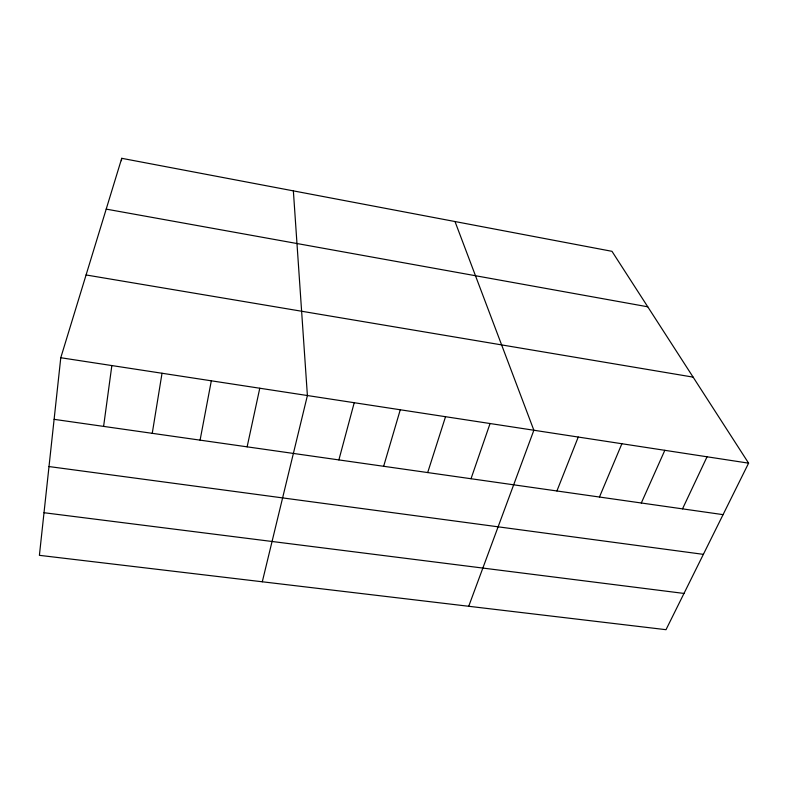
<?xml version="1.0" encoding="UTF-8"?>
<svg xmlns="http://www.w3.org/2000/svg" width="788" height="788" viewBox="0 0 788 788"><rect width="100%" height="100%" fill="white"/><g stroke="black" fill="none" stroke-linecap="round" stroke-linejoin="round"><path stroke-width="1.18" d="M60.775 357.732L39.4 555.333L666.008 629.691L748.6 463.157L611.98 251.323L121.736 158.309L60.775 357.732L748.6 463.157M121.431 160.693L121.736 158.309M103.602 426.397L111.847 365.563M152.251 433.331L162.023 373.256M200.083 440.137L211.322 380.811M247.127 446.835L259.774 388.238M262.296 581.78L307.399 395.537L293.363 190.873M338.879 459.916L354.226 402.707M383.648 466.289L400.265 409.77M427.687 472.564L445.535 416.704M471.017 478.73L490.067 423.53M468.712 606.277L533.86 430.238L455.001 221.536M556.909 490.973L578.244 437.044M599.451 497.031L621.89 443.733M641.314 502.99L664.826 450.312M682.516 508.861L707.053 456.784M44.01 512.722L683.994 593.433M49.004 466.555L703.369 554.358M54.116 419.344L723.069 514.643M86.079 274.963L693.115 377.127M106.203 209.115L647.756 306.798"/></g></svg>
